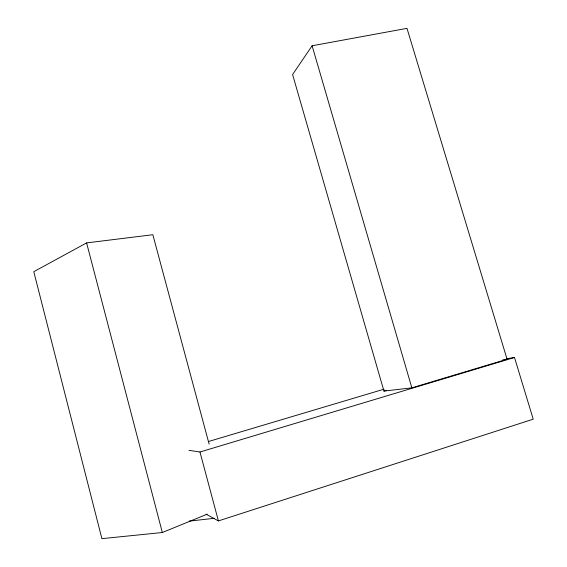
<?xml version="1.0" encoding="UTF-8"?>
<svg xmlns="http://www.w3.org/2000/svg" width="567" height="567" viewBox="0 0 567 567"><rect width="100%" height="100%" fill="white"/><g stroke="black" fill="none" stroke-linecap="round" stroke-linejoin="round"><path stroke-width="0.85" d="M312.105 45.771L292.6 74.539L383.944 391.081L411.848 387.842L507.075 359.244L406.993 28.35L312.105 45.771L411.848 387.842M209.124 444.124L152.842 234.724L86.602 242.903L33.786 271.692L101.897 538.65L162.339 532.512L207.153 514.184M206.083 514.156L218.415 520.917L533.214 419.176L514.503 357.493L506.65 358.72M189.009 450.347L199.974 452.005L514.503 357.493M208.557 441.495L384.142 389.153M383.944 391.081L386.481 390.323M502.787 359.903L507.075 359.244M189.116 521.137L214.376 518.288M199.974 452.005L218.415 520.917M86.602 242.903L162.339 532.512"/></g></svg>
